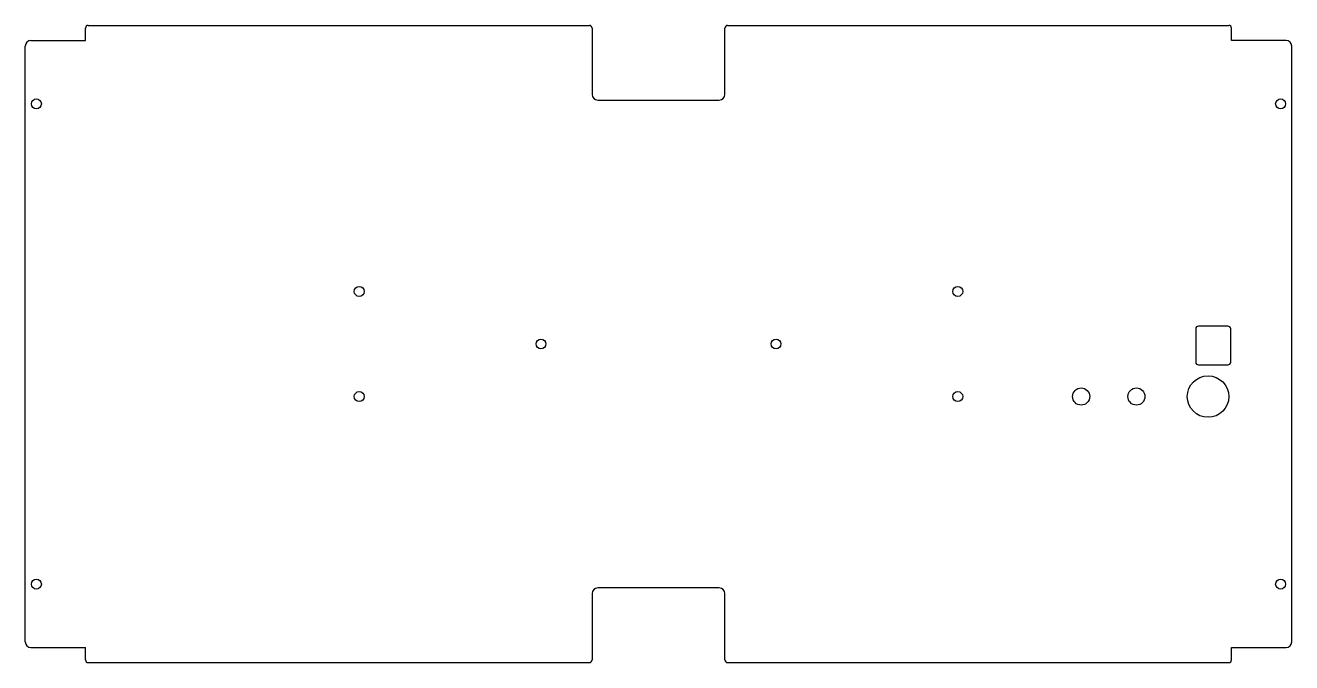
# Model space of a CAD drawing. Header units: millimetres. Extents: x -132 to 325, y -230 to 0.
import ezdxf

# ---------------------------------------------------------------- set-up
doc = ezdxf.new("R2010")
doc.units = ezdxf.units.MM

msp = doc.modelspace()

# ---------------------------------------------------------------- linework, layer by layer
at = {"color": 7, "linetype": 'Continuous', "lineweight": 25}
for p, q in [((-109.74, 0), (71.5, 0)), ((121.5, 0), (302.74, 0)), ((-110.74, -5.5), (-110.74, -1)), ((72.5, -1), (72.5, -25)), ((120.5, -25), (120.5, -1)), ((303.74, -5.5), (303.74, -1)), ((-132.49, -222.9), (-132.49, -7.5)), ((-130.49, -5.5), (-110.74, -5.5)), ((323.49, -5.5), (303.74, -5.5)), ((325.49, -222.9), (325.49, -7.5)), ((74.5, -27), (118.5, -27)), ((290.78, -109.74), (290.78, -121.74)), ((302.43, -108.74), (291.78, -108.74)), ((303.43, -121.74), (303.43, -109.74)), ((291.78, -122.74), (302.43, -122.74)), ((72.5, -205.4), (72.5, -229.4)), ((118.5, -203.4), (74.5, -203.4)), ((120.5, -229.4), (120.5, -205.4)), ((-130.49, -224.9), (-110.74, -224.9)), ((-110.74, -229.4), (-110.74, -224.9)), ((303.74, -224.9), (323.49, -224.9)), ((303.74, -229.4), (303.74, -224.9)), ((-109.74, -230.4), (71.5, -230.4)), ((121.5, -230.4), (302.74, -230.4))]:
    msp.add_line(p, q, dxfattribs=at)
for centre, radius in [((-128.49, -28.4), 1.8), ((321.49, -28.4), 1.8), ((-11.74, -96.2), 1.8), ((204.74, -96.2), 1.8), ((54, -115.2), 1.8), ((139, -115.2), 1.8), ((295.24, -134.2), 7.5), ((-11.74, -134.2), 1.8), ((204.74, -134.2), 1.8), ((249.34, -134.2), 3.1), ((269.34, -134.2), 3.1), ((-128.49, -202), 1.8), ((321.49, -202), 1.8)]:
    msp.add_circle(centre, radius, dxfattribs=at)
for centre, radius, start, end in [((-109.74, -1), 1, 90, 180), ((71.5, -1), 1, 0, 90), ((121.5, -1), 1, 90, 180), ((302.74, -1), 1, 0, 90), ((-130.49, -7.5), 2, 90, 180), ((323.49, -7.5), 2, 0, 90), ((74.5, -25), 2, 180, 270), ((118.5, -25), 2, 270, 0), ((291.78, -109.74), 1, 90, 180), ((302.43, -109.74), 1, 0, 90), ((291.78, -121.74), 1, 180, 270), ((302.43, -121.74), 1, 270, 360), ((74.5, -205.4), 2, 90, 180), ((118.5, -205.4), 2, 0, 90), ((-130.49, -222.9), 2, 180, 270), ((323.49, -222.9), 2, 270, 0), ((-109.74, -229.4), 1, 180, 270), ((71.5, -229.4), 1, 270, 360), ((121.5, -229.4), 1, 180, 270), ((302.74, -229.4), 1, 270, 360)]:
    msp.add_arc(centre, radius, start, end, dxfattribs=at)

doc.saveas('drawing.dxf')
